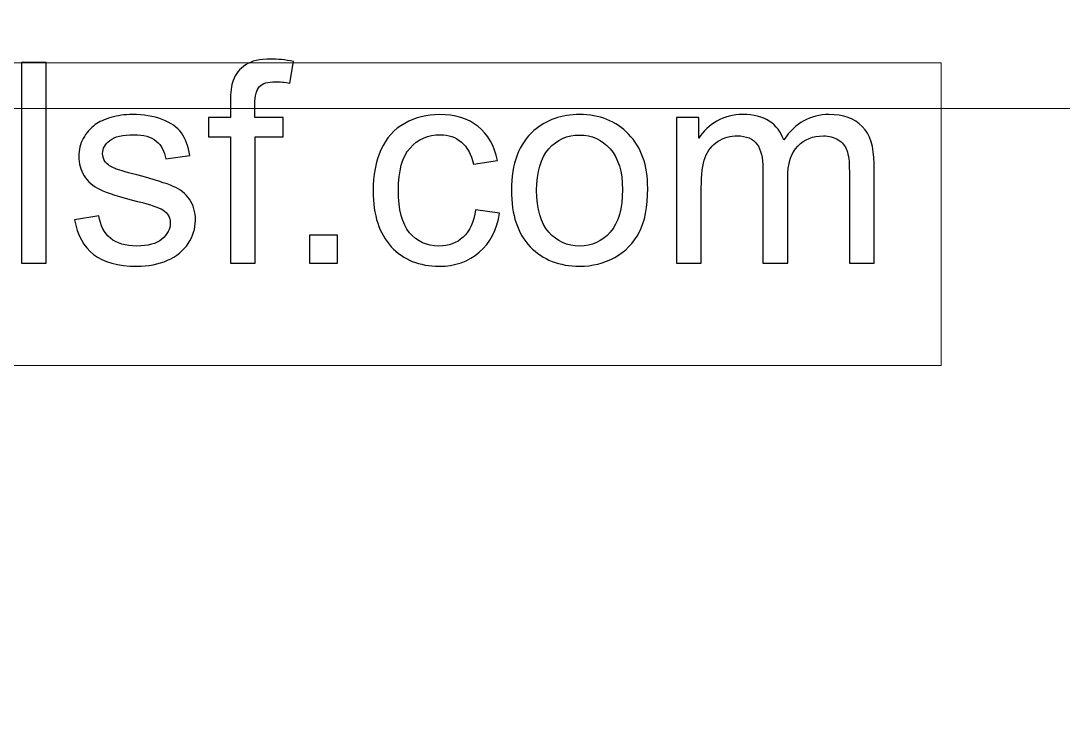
# Model space of a CAD drawing. Header units: centimetres. Extents: x -29.7 to 21.6, y -14.4 to 13.7.
# Drawn here: x -14.474 to -13.215, y -3.892 to -3.034 of the extents above; entities that cross this region are included whole.
import ezdxf

# ---------------------------------------------------------------- set-up
doc = ezdxf.new("R2010")
doc.units = ezdxf.units.CM
doc.header["$MEASUREMENT"] = 0
doc.layers.add('Layer 1', color=7, linetype='Continuous')

msp = doc.modelspace()

# ---------------------------------------------------------------- linework, layer by layer
at = {"layer": 'Layer 1', "color": 1, "lineweight": 9}
for points, knots in [([(-19.38621, -4.44965), (-19.38621, -4.44965), (-19.38621, -0.46166), (-19.38621, -0.46166), (-19.38621, -0.46166), (-19.38621, -0.46166), (-9.41625, -0.46166), (-9.41625, -0.46166), (-9.41625, -0.46166), (-9.41625, -0.46166), (-9.41625, -4.44965), (-9.41625, -4.44965)], [0, 0, 0, 0, 0.25, 0.25, 0.25, 0.25, 0.5, 0.5, 0.5, 0.5, 1, 1, 1, 1]), ([(-11.94547, -3.14012), (-11.94547, -3.14012), (-16.42111, -3.14012), (-16.42111, -3.14012), (-16.42111, -3.14012), (-16.42111, -3.14012), (-16.42111, -2.51611), (-16.42111, -2.51611), (-16.42111, -2.51611), (-16.42111, -2.51611), (-11.94547, -2.51611), (-11.94547, -2.51611), (-11.94547, -2.51611), (-11.94547, -2.51611), (-11.94547, -3.14012), (-11.94547, -3.14012)], [0, 0, 0, 0, 0.2, 0.2, 0.2, 0.2, 0.4, 0.4, 0.4, 0.4, 0.6, 0.6, 0.6, 0.6, 1, 1, 1, 1]), ([(-11.94547, -3.14012), (-11.94547, -3.14012), (-16.42111, -3.14012), (-16.42111, -3.14012), (-16.42111, -3.14012), (-16.42111, -3.14012), (-16.42111, -2.51611), (-16.42111, -2.51611), (-16.42111, -2.51611), (-16.42111, -2.51611), (-11.94547, -2.51611), (-11.94547, -2.51611), (-11.94547, -2.51611), (-11.94547, -2.51611), (-11.94547, -3.14012), (-11.94547, -3.14012)], [0, 0, 0, 0, 0.2, 0.2, 0.2, 0.2, 0.4, 0.4, 0.4, 0.4, 0.6, 0.6, 0.6, 0.6, 1, 1, 1, 1]), ([(-13.36212, -3.45088), (-13.36212, -3.45088), (-15.34359, -3.45088), (-15.34359, -3.45088), (-15.34359, -3.45088), (-15.34359, -3.45088), (-15.34359, -3.08514), (-15.34359, -3.08514), (-15.34359, -3.08514), (-15.34359, -3.08514), (-13.36212, -3.08514), (-13.36212, -3.08514), (-13.36212, -3.08514), (-13.36212, -3.08514), (-13.36212, -3.45088), (-13.36212, -3.45088)], [0, 0, 0, 0, 0.2, 0.2, 0.2, 0.2, 0.4, 0.4, 0.4, 0.4, 0.6, 0.6, 0.6, 0.6, 1, 1, 1, 1]), ([(-13.36212, -3.45088), (-13.36212, -3.45088), (-15.34359, -3.45088), (-15.34359, -3.45088), (-15.34359, -3.45088), (-15.34359, -3.45088), (-15.34359, -3.08514), (-15.34359, -3.08514), (-15.34359, -3.08514), (-15.34359, -3.08514), (-13.36212, -3.08514), (-13.36212, -3.08514), (-13.36212, -3.08514), (-13.36212, -3.08514), (-13.36212, -3.45088), (-13.36212, -3.45088)], [0, 0, 0, 0, 0.2, 0.2, 0.2, 0.2, 0.4, 0.4, 0.4, 0.4, 0.6, 0.6, 0.6, 0.6, 1, 1, 1, 1]), ([(-14.4736, -3.32715), (-14.4736, -3.32715), (-14.4736, -3.08444), (-14.4736, -3.08444), (-14.4736, -3.08444), (-14.4736, -3.08444), (-14.44377, -3.08444), (-14.44377, -3.08444), (-14.44377, -3.08444), (-14.44377, -3.08444), (-14.44377, -3.32715), (-14.44377, -3.32715), (-14.44377, -3.32715), (-14.44377, -3.32715), (-14.4736, -3.32715), (-14.4736, -3.32715)], [0, 0, 0, 0, 0.2, 0.2, 0.2, 0.2, 0.4, 0.4, 0.4, 0.4, 0.6, 0.6, 0.6, 0.6, 1, 1, 1, 1]), ([(-14.221, -3.32715), (-14.221, -3.32715), (-14.221, -3.17427), (-14.221, -3.17427), (-14.221, -3.17427), (-14.221, -3.17427), (-14.24744, -3.17427), (-14.24744, -3.17427), (-14.24744, -3.17427), (-14.24744, -3.17427), (-14.24744, -3.15122), (-14.24744, -3.15122), (-14.24744, -3.15122), (-14.24744, -3.15122), (-14.221, -3.15122), (-14.221, -3.15122), (-14.221, -3.15122), (-14.221, -3.15122), (-14.221, -3.13258), (-14.221, -3.13258), (-14.221, -3.13258), (-14.221, -3.12077), (-14.21998, -3.11201), (-14.21789, -3.1063), (-14.21789, -3.1063), (-14.21501, -3.09862), (-14.21004, -3.09235), (-14.20281, -3.08755), (-14.20281, -3.08755), (-14.19563, -3.08275), (-14.18552, -3.08037), (-14.17252, -3.08037), (-14.17252, -3.08037), (-14.16411, -3.08037), (-14.15484, -3.08139), (-14.14467, -3.08337), (-14.14467, -3.08337), (-14.14467, -3.08337), (-14.14913, -3.10947), (-14.14913, -3.10947), (-14.14913, -3.10947), (-14.15535, -3.10839), (-14.16117, -3.10783), (-14.16671, -3.10783), (-14.16671, -3.10783), (-14.17574, -3.10783), (-14.18213, -3.10975), (-14.18591, -3.11359), (-14.18591, -3.11359), (-14.18964, -3.11743), (-14.19151, -3.12461), (-14.19151, -3.13512), (-14.19151, -3.13512), (-14.19151, -3.13512), (-14.19151, -3.15122), (-14.19151, -3.15122), (-14.19151, -3.15122), (-14.19151, -3.15122), (-14.15727, -3.15122), (-14.15727, -3.15122), (-14.15727, -3.15122), (-14.15727, -3.15122), (-14.15727, -3.17427), (-14.15727, -3.17427), (-14.15727, -3.17427), (-14.15727, -3.17427), (-14.19117, -3.17427), (-14.19117, -3.17427), (-14.19117, -3.17427), (-14.19117, -3.17427), (-14.19117, -3.32715), (-14.19117, -3.32715), (-14.19117, -3.32715), (-14.19117, -3.32715), (-14.221, -3.32715), (-14.221, -3.32715)], [0, 0, 0, 0, 0.05, 0.05, 0.05, 0.05, 0.1, 0.1, 0.1, 0.1, 0.15, 0.15, 0.15, 0.15, 0.2, 0.2, 0.2, 0.2, 0.25, 0.25, 0.25, 0.25, 0.3, 0.3, 0.3, 0.3, 0.35, 0.35, 0.35, 0.35, 0.4, 0.4, 0.4, 0.4, 0.45, 0.45, 0.45, 0.45, 0.5, 0.5, 0.5, 0.5, 0.55, 0.55, 0.55, 0.55, 0.6, 0.6, 0.6, 0.6, 0.65, 0.65, 0.65, 0.65, 0.7, 0.7, 0.7, 0.7, 0.75, 0.75, 0.75, 0.75, 0.8, 0.8, 0.8, 0.8, 0.85, 0.85, 0.85, 0.85, 0.9, 0.9, 0.9, 0.9, 1, 1, 1, 1]), ([(-14.40947, -3.27461), (-14.40947, -3.27461), (-14.37998, -3.26986), (-14.37998, -3.26986), (-14.37998, -3.26986), (-14.37834, -3.28167), (-14.37371, -3.29071), (-14.36614, -3.29704), (-14.36614, -3.29704), (-14.35857, -3.30331), (-14.34795, -3.30647), (-14.33439, -3.30647), (-14.33439, -3.30647), (-14.32066, -3.30647), (-14.31049, -3.3037), (-14.30382, -3.29811), (-14.30382, -3.29811), (-14.29721, -3.29257), (-14.29388, -3.28602), (-14.29388, -3.27851), (-14.29388, -3.27851), (-14.29388, -3.27178), (-14.29687, -3.26647), (-14.30281, -3.26263), (-14.30281, -3.26263), (-14.30699, -3.25998), (-14.31716, -3.25664), (-14.33331, -3.25252), (-14.33331, -3.25252), (-14.35512, -3.24704), (-14.37021, -3.24229), (-14.37868, -3.23828), (-14.37868, -3.23828), (-14.3871, -3.23421), (-14.39348, -3.22868), (-14.39783, -3.22156), (-14.39783, -3.22156), (-14.40218, -3.2145), (-14.40439, -3.20664), (-14.40439, -3.19806), (-14.40439, -3.19806), (-14.40439, -3.1902), (-14.40258, -3.18297), (-14.39902, -3.1763), (-14.39902, -3.1763), (-14.3954, -3.16964), (-14.39055, -3.1641), (-14.38439, -3.15969), (-14.38439, -3.15969), (-14.37975, -3.1563), (-14.37343, -3.15342), (-14.36546, -3.15105), (-14.36546, -3.15105), (-14.35744, -3.14868), (-14.34891, -3.14749), (-14.33975, -3.14749), (-14.33975, -3.14749), (-14.32597, -3.14749), (-14.31388, -3.14947), (-14.30348, -3.15348), (-14.30348, -3.15348), (-14.29303, -3.15743), (-14.28535, -3.16286), (-14.28038, -3.16964), (-14.28038, -3.16964), (-14.27546, -3.17647), (-14.27202, -3.18557), (-14.27015, -3.19698), (-14.27015, -3.19698), (-14.27015, -3.19698), (-14.2993, -3.20105), (-14.2993, -3.20105), (-14.2993, -3.20105), (-14.3006, -3.1919), (-14.30444, -3.18472), (-14.31077, -3.17958), (-14.31077, -3.17958), (-14.3171, -3.17444), (-14.32603, -3.1719), (-14.33761, -3.1719), (-14.33761, -3.1719), (-14.35122, -3.1719), (-14.361, -3.17416), (-14.36682, -3.17868), (-14.36682, -3.17868), (-14.37264, -3.1832), (-14.37557, -3.18851), (-14.37557, -3.19455), (-14.37557, -3.19455), (-14.37557, -3.19839), (-14.37439, -3.2019), (-14.37196, -3.205), (-14.37196, -3.205), (-14.36953, -3.20817), (-14.36574, -3.21082), (-14.36055, -3.21291), (-14.36055, -3.21291), (-14.35755, -3.21404), (-14.34885, -3.21659), (-14.33427, -3.22054), (-14.33427, -3.22054), (-14.31326, -3.22613), (-14.29857, -3.23077), (-14.29021, -3.23433), (-14.29021, -3.23433), (-14.28185, -3.23789), (-14.27529, -3.24314), (-14.27055, -3.24992), (-14.27055, -3.24992), (-14.26574, -3.25676), (-14.26337, -3.26523), (-14.26337, -3.2754), (-14.26337, -3.2754), (-14.26337, -3.28529), (-14.26625, -3.29461), (-14.27207, -3.30336), (-14.27207, -3.30336), (-14.27789, -3.31212), (-14.28625, -3.3189), (-14.29716, -3.3237), (-14.29716, -3.3237), (-14.30812, -3.32851), (-14.32049, -3.33088), (-14.33427, -3.33088), (-14.33427, -3.33088), (-14.3571, -3.33088), (-14.37456, -3.32613), (-14.38653, -3.3167), (-14.38653, -3.3167), (-14.39851, -3.30721), (-14.40614, -3.2932), (-14.40947, -3.27461)], [0, 0, 0, 0, 0.0294118, 0.0294118, 0.0294118, 0.0294118, 0.0588235, 0.0588235, 0.0588235, 0.0588235, 0.0882353, 0.0882353, 0.0882353, 0.0882353, 0.1176471, 0.1176471, 0.1176471, 0.1176471, 0.1470588, 0.1470588, 0.1470588, 0.1470588, 0.1764706, 0.1764706, 0.1764706, 0.1764706, 0.2058824, 0.2058824, 0.2058824, 0.2058824, 0.2352941, 0.2352941, 0.2352941, 0.2352941, 0.2647059, 0.2647059, 0.2647059, 0.2647059, 0.2941176, 0.2941176, 0.2941176, 0.2941176, 0.3235294, 0.3235294, 0.3235294, 0.3235294, 0.3529412, 0.3529412, 0.3529412, 0.3529412, 0.3823529, 0.3823529, 0.3823529, 0.3823529, 0.4117647, 0.4117647, 0.4117647, 0.4117647, 0.4411765, 0.4411765, 0.4411765, 0.4411765, 0.4705882, 0.4705882, 0.4705882, 0.4705882, 0.5, 0.5, 0.5, 0.5, 0.5294118, 0.5294118, 0.5294118, 0.5294118, 0.5588235, 0.5588235, 0.5588235, 0.5588235, 0.5882353, 0.5882353, 0.5882353, 0.5882353, 0.6176471, 0.6176471, 0.6176471, 0.6176471, 0.6470588, 0.6470588, 0.6470588, 0.6470588, 0.6764706, 0.6764706, 0.6764706, 0.6764706, 0.7058824, 0.7058824, 0.7058824, 0.7058824, 0.7352941, 0.7352941, 0.7352941, 0.7352941, 0.7647059, 0.7647059, 0.7647059, 0.7647059, 0.7941176, 0.7941176, 0.7941176, 0.7941176, 0.8235294, 0.8235294, 0.8235294, 0.8235294, 0.8529412, 0.8529412, 0.8529412, 0.8529412, 0.8823529, 0.8823529, 0.8823529, 0.8823529, 0.9117647, 0.9117647, 0.9117647, 0.9117647, 0.9411765, 0.9411765, 0.9411765, 0.9411765, 1, 1, 1, 1]), ([(-13.92484, -3.26274), (-13.92484, -3.26274), (-13.89569, -3.26681), (-13.89569, -3.26681), (-13.89569, -3.26681), (-13.89891, -3.28687), (-13.90705, -3.30252), (-13.92021, -3.31387), (-13.92021, -3.31387), (-13.93337, -3.32523), (-13.94959, -3.33088), (-13.96874, -3.33088), (-13.96874, -3.33088), (-13.99275, -3.33088), (-14.01207, -3.32303), (-14.02665, -3.30732), (-14.02665, -3.30732), (-14.04128, -3.29161), (-14.04857, -3.26913), (-14.04857, -3.23986), (-14.04857, -3.23986), (-14.04857, -3.22088), (-14.04541, -3.20433), (-14.03914, -3.19009), (-14.03914, -3.19009), (-14.03286, -3.17591), (-14.02332, -3.16523), (-14.01044, -3.15817), (-14.01044, -3.15817), (-13.99761, -3.15105), (-13.98366, -3.14749), (-13.96852, -3.14749), (-13.96852, -3.14749), (-13.94948, -3.14749), (-13.93383, -3.15229), (-13.92174, -3.16195), (-13.92174, -3.16195), (-13.90959, -3.17161), (-13.90179, -3.18534), (-13.8984, -3.20308), (-13.8984, -3.20308), (-13.8984, -3.20308), (-13.92722, -3.20749), (-13.92722, -3.20749), (-13.92722, -3.20749), (-13.92998, -3.19568), (-13.93484, -3.18681), (-13.94191, -3.18082), (-13.94191, -3.18082), (-13.94891, -3.17489), (-13.95739, -3.1719), (-13.96733, -3.1719), (-13.96733, -3.1719), (-13.98236, -3.1719), (-13.99456, -3.17726), (-14.00399, -3.188), (-14.00399, -3.188), (-14.01337, -3.19879), (-14.01806, -3.21574), (-14.01806, -3.23902), (-14.01806, -3.23902), (-14.01806, -3.26263), (-14.01354, -3.27975), (-14.0045, -3.29043), (-14.0045, -3.29043), (-13.99541, -3.30111), (-13.9836, -3.30647), (-13.96908, -3.30647), (-13.96908, -3.30647), (-13.95733, -3.30647), (-13.94755, -3.30291), (-13.93976, -3.29574), (-13.93976, -3.29574), (-13.93191, -3.28862), (-13.92693, -3.2776), (-13.92484, -3.26274)], [0, 0, 0, 0, 0.05, 0.05, 0.05, 0.05, 0.1, 0.1, 0.1, 0.1, 0.15, 0.15, 0.15, 0.15, 0.2, 0.2, 0.2, 0.2, 0.25, 0.25, 0.25, 0.25, 0.3, 0.3, 0.3, 0.3, 0.35, 0.35, 0.35, 0.35, 0.4, 0.4, 0.4, 0.4, 0.45, 0.45, 0.45, 0.45, 0.5, 0.5, 0.5, 0.5, 0.55, 0.55, 0.55, 0.55, 0.6, 0.6, 0.6, 0.6, 0.65, 0.65, 0.65, 0.65, 0.7, 0.7, 0.7, 0.7, 0.75, 0.75, 0.75, 0.75, 0.8, 0.8, 0.8, 0.8, 0.85, 0.85, 0.85, 0.85, 0.9, 0.9, 0.9, 0.9, 1, 1, 1, 1]), ([(-13.88145, -3.23918), (-13.88145, -3.2067), (-13.87241, -3.18263), (-13.85428, -3.16698), (-13.85428, -3.16698), (-13.83919, -3.15399), (-13.82072, -3.14749), (-13.79897, -3.14749), (-13.79897, -3.14749), (-13.77484, -3.14749), (-13.75507, -3.1554), (-13.7397, -3.17122), (-13.7397, -3.17122), (-13.72439, -3.18698), (-13.71671, -3.20885), (-13.71671, -3.2367), (-13.71671, -3.2367), (-13.71671, -3.2593), (-13.7201, -3.27704), (-13.72688, -3.28998), (-13.72688, -3.28998), (-13.73366, -3.30291), (-13.74355, -3.31297), (-13.75654, -3.32014), (-13.75654, -3.32014), (-13.76948, -3.32732), (-13.78366, -3.33088), (-13.79897, -3.33088), (-13.79897, -3.33088), (-13.8236, -3.33088), (-13.84349, -3.32303), (-13.85869, -3.30726), (-13.85869, -3.30726), (-13.87388, -3.2915), (-13.88145, -3.26879), (-13.88145, -3.23918)], [0, 0, 0, 0, 0.1, 0.1, 0.1, 0.1, 0.2, 0.2, 0.2, 0.2, 0.3, 0.3, 0.3, 0.3, 0.4, 0.4, 0.4, 0.4, 0.5, 0.5, 0.5, 0.5, 0.6, 0.6, 0.6, 0.6, 0.7, 0.7, 0.7, 0.7, 0.8, 0.8, 0.8, 0.8, 1, 1, 1, 1]), ([(-13.68174, -3.32715), (-13.68174, -3.32715), (-13.68174, -3.15122), (-13.68174, -3.15122), (-13.68174, -3.15122), (-13.68174, -3.15122), (-13.65496, -3.15122), (-13.65496, -3.15122), (-13.65496, -3.15122), (-13.65496, -3.15122), (-13.65496, -3.17608), (-13.65496, -3.17608), (-13.65496, -3.17608), (-13.64948, -3.16749), (-13.64213, -3.16054), (-13.63298, -3.15534), (-13.63298, -3.15534), (-13.62383, -3.15009), (-13.61343, -3.14749), (-13.60174, -3.14749), (-13.60174, -3.14749), (-13.58874, -3.14749), (-13.57807, -3.1502), (-13.56976, -3.15557), (-13.56976, -3.15557), (-13.56146, -3.16099), (-13.55558, -3.16851), (-13.55219, -3.17822), (-13.55219, -3.17822), (-13.53818, -3.15772), (-13.52004, -3.14749), (-13.49767, -3.14749), (-13.49767, -3.14749), (-13.48016, -3.14749), (-13.46665, -3.15229), (-13.45728, -3.16195), (-13.45728, -3.16195), (-13.44784, -3.17161), (-13.4431, -3.18647), (-13.4431, -3.20653), (-13.4431, -3.20653), (-13.4431, -3.20653), (-13.4431, -3.32715), (-13.4431, -3.32715), (-13.4431, -3.32715), (-13.4431, -3.32715), (-13.47293, -3.32715), (-13.47293, -3.32715), (-13.47293, -3.32715), (-13.47293, -3.32715), (-13.47293, -3.21642), (-13.47293, -3.21642), (-13.47293, -3.21642), (-13.47293, -3.20455), (-13.47394, -3.19596), (-13.47586, -3.19071), (-13.47586, -3.19071), (-13.47778, -3.18546), (-13.48129, -3.18128), (-13.48643, -3.17806), (-13.48643, -3.17806), (-13.49151, -3.17483), (-13.4975, -3.17325), (-13.50434, -3.17325), (-13.50434, -3.17325), (-13.51677, -3.17325), (-13.52705, -3.17738), (-13.53524, -3.18557), (-13.53524, -3.18557), (-13.54343, -3.19382), (-13.5475, -3.20698), (-13.5475, -3.22506), (-13.5475, -3.22506), (-13.5475, -3.22506), (-13.5475, -3.32715), (-13.5475, -3.32715), (-13.5475, -3.32715), (-13.5475, -3.32715), (-13.57733, -3.32715), (-13.57733, -3.32715), (-13.57733, -3.32715), (-13.57733, -3.32715), (-13.57733, -3.21297), (-13.57733, -3.21297), (-13.57733, -3.21297), (-13.57733, -3.19975), (-13.57976, -3.18981), (-13.58462, -3.1832), (-13.58462, -3.1832), (-13.58948, -3.17659), (-13.59744, -3.17325), (-13.60846, -3.17325), (-13.60846, -3.17325), (-13.61682, -3.17325), (-13.62456, -3.17546), (-13.63168, -3.17986), (-13.63168, -3.17986), (-13.6388, -3.18427), (-13.64394, -3.19071), (-13.64716, -3.19924), (-13.64716, -3.19924), (-13.65033, -3.20772), (-13.65191, -3.21998), (-13.65191, -3.23596), (-13.65191, -3.23596), (-13.65191, -3.23596), (-13.65191, -3.32715), (-13.65191, -3.32715), (-13.65191, -3.32715), (-13.65191, -3.32715), (-13.68174, -3.32715), (-13.68174, -3.32715)], [0, 0, 0, 0, 0.0344828, 0.0344828, 0.0344828, 0.0344828, 0.0689655, 0.0689655, 0.0689655, 0.0689655, 0.1034483, 0.1034483, 0.1034483, 0.1034483, 0.137931, 0.137931, 0.137931, 0.137931, 0.1724138, 0.1724138, 0.1724138, 0.1724138, 0.2068966, 0.2068966, 0.2068966, 0.2068966, 0.2413793, 0.2413793, 0.2413793, 0.2413793, 0.2758621, 0.2758621, 0.2758621, 0.2758621, 0.3103448, 0.3103448, 0.3103448, 0.3103448, 0.3448276, 0.3448276, 0.3448276, 0.3448276, 0.3793103, 0.3793103, 0.3793103, 0.3793103, 0.4137931, 0.4137931, 0.4137931, 0.4137931, 0.4482759, 0.4482759, 0.4482759, 0.4482759, 0.4827586, 0.4827586, 0.4827586, 0.4827586, 0.5172414, 0.5172414, 0.5172414, 0.5172414, 0.5517241, 0.5517241, 0.5517241, 0.5517241, 0.5862069, 0.5862069, 0.5862069, 0.5862069, 0.6206897, 0.6206897, 0.6206897, 0.6206897, 0.6551724, 0.6551724, 0.6551724, 0.6551724, 0.6896552, 0.6896552, 0.6896552, 0.6896552, 0.7241379, 0.7241379, 0.7241379, 0.7241379, 0.7586207, 0.7586207, 0.7586207, 0.7586207, 0.7931034, 0.7931034, 0.7931034, 0.7931034, 0.8275862, 0.8275862, 0.8275862, 0.8275862, 0.862069, 0.862069, 0.862069, 0.862069, 0.8965517, 0.8965517, 0.8965517, 0.8965517, 0.9310345, 0.9310345, 0.9310345, 0.9310345, 1, 1, 1, 1]), ([(-13.85095, -3.23924), (-13.85095, -3.26173), (-13.84603, -3.27856), (-13.8362, -3.28969), (-13.8362, -3.28969), (-13.82631, -3.30088), (-13.81394, -3.30647), (-13.79897, -3.30647), (-13.79897, -3.30647), (-13.78417, -3.30647), (-13.77185, -3.30088), (-13.76196, -3.28964), (-13.76196, -3.28964), (-13.75213, -3.27839), (-13.74722, -3.26127), (-13.74722, -3.23828), (-13.74722, -3.23828), (-13.74722, -3.21659), (-13.75219, -3.20015), (-13.76208, -3.18902), (-13.76208, -3.18902), (-13.77196, -3.17783), (-13.78428, -3.17224), (-13.79897, -3.17224), (-13.79897, -3.17224), (-13.81394, -3.17224), (-13.82631, -3.17777), (-13.8362, -3.1889), (-13.8362, -3.1889), (-13.84603, -3.20003), (-13.85095, -3.21681), (-13.85095, -3.23924)], [0, 0, 0, 0, 0.1111111, 0.1111111, 0.1111111, 0.1111111, 0.2222222, 0.2222222, 0.2222222, 0.2222222, 0.3333333, 0.3333333, 0.3333333, 0.3333333, 0.4444444, 0.4444444, 0.4444444, 0.4444444, 0.5555556, 0.5555556, 0.5555556, 0.5555556, 0.6666667, 0.6666667, 0.6666667, 0.6666667, 0.7777778, 0.7777778, 0.7777778, 0.7777778, 1, 1, 1, 1]), ([(-14.12546, -3.32715), (-14.12546, -3.32715), (-14.12546, -3.29325), (-14.12546, -3.29325), (-14.12546, -3.29325), (-14.12546, -3.29325), (-14.09156, -3.29325), (-14.09156, -3.29325), (-14.09156, -3.29325), (-14.09156, -3.29325), (-14.09156, -3.32715), (-14.09156, -3.32715), (-14.09156, -3.32715), (-14.09156, -3.32715), (-14.12546, -3.32715), (-14.12546, -3.32715)], [0, 0, 0, 0, 0.2, 0.2, 0.2, 0.2, 0.4, 0.4, 0.4, 0.4, 0.6, 0.6, 0.6, 0.6, 1, 1, 1, 1])]:
    msp.add_open_spline(points, degree=3, knots=knots, dxfattribs=at)
at = {"layer": 'Layer 1', "color": 250}
for points, knots in [([(-14.4736, -3.32715), (-14.4736, -3.32715), (-14.4736, -3.08444), (-14.4736, -3.08444), (-14.4736, -3.08444), (-14.4736, -3.08444), (-14.44377, -3.08444), (-14.44377, -3.08444), (-14.44377, -3.08444), (-14.44377, -3.08444), (-14.44377, -3.32715), (-14.44377, -3.32715), (-14.44377, -3.32715), (-14.44377, -3.32715), (-14.4736, -3.32715), (-14.4736, -3.32715)], [0, 0, 0, 0, 0.2, 0.2, 0.2, 0.2, 0.4, 0.4, 0.4, 0.4, 0.6, 0.6, 0.6, 0.6, 1, 1, 1, 1]), ([(-14.221, -3.32715), (-14.221, -3.32715), (-14.221, -3.17427), (-14.221, -3.17427), (-14.221, -3.17427), (-14.221, -3.17427), (-14.24744, -3.17427), (-14.24744, -3.17427), (-14.24744, -3.17427), (-14.24744, -3.17427), (-14.24744, -3.15122), (-14.24744, -3.15122), (-14.24744, -3.15122), (-14.24744, -3.15122), (-14.221, -3.15122), (-14.221, -3.15122), (-14.221, -3.15122), (-14.221, -3.15122), (-14.221, -3.13258), (-14.221, -3.13258), (-14.221, -3.13258), (-14.221, -3.12077), (-14.21998, -3.11201), (-14.21789, -3.1063), (-14.21789, -3.1063), (-14.21501, -3.09862), (-14.21004, -3.09235), (-14.20281, -3.08755), (-14.20281, -3.08755), (-14.19563, -3.08275), (-14.18552, -3.08037), (-14.17252, -3.08037), (-14.17252, -3.08037), (-14.16411, -3.08037), (-14.15484, -3.08139), (-14.14467, -3.08337), (-14.14467, -3.08337), (-14.14467, -3.08337), (-14.14913, -3.10947), (-14.14913, -3.10947), (-14.14913, -3.10947), (-14.15535, -3.10839), (-14.16117, -3.10783), (-14.16671, -3.10783), (-14.16671, -3.10783), (-14.17574, -3.10783), (-14.18213, -3.10975), (-14.18591, -3.11359), (-14.18591, -3.11359), (-14.18964, -3.11743), (-14.19151, -3.12461), (-14.19151, -3.13512), (-14.19151, -3.13512), (-14.19151, -3.13512), (-14.19151, -3.15122), (-14.19151, -3.15122), (-14.19151, -3.15122), (-14.19151, -3.15122), (-14.15727, -3.15122), (-14.15727, -3.15122), (-14.15727, -3.15122), (-14.15727, -3.15122), (-14.15727, -3.17427), (-14.15727, -3.17427), (-14.15727, -3.17427), (-14.15727, -3.17427), (-14.19117, -3.17427), (-14.19117, -3.17427), (-14.19117, -3.17427), (-14.19117, -3.17427), (-14.19117, -3.32715), (-14.19117, -3.32715), (-14.19117, -3.32715), (-14.19117, -3.32715), (-14.221, -3.32715), (-14.221, -3.32715)], [0, 0, 0, 0, 0.05, 0.05, 0.05, 0.05, 0.1, 0.1, 0.1, 0.1, 0.15, 0.15, 0.15, 0.15, 0.2, 0.2, 0.2, 0.2, 0.25, 0.25, 0.25, 0.25, 0.3, 0.3, 0.3, 0.3, 0.35, 0.35, 0.35, 0.35, 0.4, 0.4, 0.4, 0.4, 0.45, 0.45, 0.45, 0.45, 0.5, 0.5, 0.5, 0.5, 0.55, 0.55, 0.55, 0.55, 0.6, 0.6, 0.6, 0.6, 0.65, 0.65, 0.65, 0.65, 0.7, 0.7, 0.7, 0.7, 0.75, 0.75, 0.75, 0.75, 0.8, 0.8, 0.8, 0.8, 0.85, 0.85, 0.85, 0.85, 0.9, 0.9, 0.9, 0.9, 1, 1, 1, 1]), ([(-14.40947, -3.27461), (-14.40947, -3.27461), (-14.37998, -3.26986), (-14.37998, -3.26986), (-14.37998, -3.26986), (-14.37834, -3.28167), (-14.37371, -3.29071), (-14.36614, -3.29704), (-14.36614, -3.29704), (-14.35857, -3.30331), (-14.34795, -3.30647), (-14.33439, -3.30647), (-14.33439, -3.30647), (-14.32066, -3.30647), (-14.31049, -3.3037), (-14.30382, -3.29811), (-14.30382, -3.29811), (-14.29721, -3.29257), (-14.29388, -3.28602), (-14.29388, -3.27851), (-14.29388, -3.27851), (-14.29388, -3.27178), (-14.29687, -3.26647), (-14.30281, -3.26263), (-14.30281, -3.26263), (-14.30699, -3.25998), (-14.31716, -3.25664), (-14.33331, -3.25252), (-14.33331, -3.25252), (-14.35512, -3.24704), (-14.37021, -3.24229), (-14.37868, -3.23828), (-14.37868, -3.23828), (-14.3871, -3.23421), (-14.39348, -3.22868), (-14.39783, -3.22156), (-14.39783, -3.22156), (-14.40218, -3.2145), (-14.40439, -3.20664), (-14.40439, -3.19806), (-14.40439, -3.19806), (-14.40439, -3.1902), (-14.40258, -3.18297), (-14.39902, -3.1763), (-14.39902, -3.1763), (-14.3954, -3.16964), (-14.39055, -3.1641), (-14.38439, -3.15969), (-14.38439, -3.15969), (-14.37975, -3.1563), (-14.37343, -3.15342), (-14.36546, -3.15105), (-14.36546, -3.15105), (-14.35744, -3.14868), (-14.34891, -3.14749), (-14.33975, -3.14749), (-14.33975, -3.14749), (-14.32597, -3.14749), (-14.31388, -3.14947), (-14.30348, -3.15348), (-14.30348, -3.15348), (-14.29303, -3.15743), (-14.28535, -3.16286), (-14.28038, -3.16964), (-14.28038, -3.16964), (-14.27546, -3.17647), (-14.27202, -3.18557), (-14.27015, -3.19698), (-14.27015, -3.19698), (-14.27015, -3.19698), (-14.2993, -3.20105), (-14.2993, -3.20105), (-14.2993, -3.20105), (-14.3006, -3.1919), (-14.30444, -3.18472), (-14.31077, -3.17958), (-14.31077, -3.17958), (-14.3171, -3.17444), (-14.32603, -3.1719), (-14.33761, -3.1719), (-14.33761, -3.1719), (-14.35122, -3.1719), (-14.361, -3.17416), (-14.36682, -3.17868), (-14.36682, -3.17868), (-14.37264, -3.1832), (-14.37557, -3.18851), (-14.37557, -3.19455), (-14.37557, -3.19455), (-14.37557, -3.19839), (-14.37439, -3.2019), (-14.37196, -3.205), (-14.37196, -3.205), (-14.36953, -3.20817), (-14.36574, -3.21082), (-14.36055, -3.21291), (-14.36055, -3.21291), (-14.35755, -3.21404), (-14.34885, -3.21659), (-14.33427, -3.22054), (-14.33427, -3.22054), (-14.31326, -3.22613), (-14.29857, -3.23077), (-14.29021, -3.23433), (-14.29021, -3.23433), (-14.28185, -3.23789), (-14.27529, -3.24314), (-14.27055, -3.24992), (-14.27055, -3.24992), (-14.26574, -3.25676), (-14.26337, -3.26523), (-14.26337, -3.2754), (-14.26337, -3.2754), (-14.26337, -3.28529), (-14.26625, -3.29461), (-14.27207, -3.30336), (-14.27207, -3.30336), (-14.27789, -3.31212), (-14.28625, -3.3189), (-14.29716, -3.3237), (-14.29716, -3.3237), (-14.30812, -3.32851), (-14.32049, -3.33088), (-14.33427, -3.33088), (-14.33427, -3.33088), (-14.3571, -3.33088), (-14.37456, -3.32613), (-14.38653, -3.3167), (-14.38653, -3.3167), (-14.39851, -3.30721), (-14.40614, -3.2932), (-14.40947, -3.27461)], [0, 0, 0, 0, 0.0294118, 0.0294118, 0.0294118, 0.0294118, 0.0588235, 0.0588235, 0.0588235, 0.0588235, 0.0882353, 0.0882353, 0.0882353, 0.0882353, 0.1176471, 0.1176471, 0.1176471, 0.1176471, 0.1470588, 0.1470588, 0.1470588, 0.1470588, 0.1764706, 0.1764706, 0.1764706, 0.1764706, 0.2058824, 0.2058824, 0.2058824, 0.2058824, 0.2352941, 0.2352941, 0.2352941, 0.2352941, 0.2647059, 0.2647059, 0.2647059, 0.2647059, 0.2941176, 0.2941176, 0.2941176, 0.2941176, 0.3235294, 0.3235294, 0.3235294, 0.3235294, 0.3529412, 0.3529412, 0.3529412, 0.3529412, 0.3823529, 0.3823529, 0.3823529, 0.3823529, 0.4117647, 0.4117647, 0.4117647, 0.4117647, 0.4411765, 0.4411765, 0.4411765, 0.4411765, 0.4705882, 0.4705882, 0.4705882, 0.4705882, 0.5, 0.5, 0.5, 0.5, 0.5294118, 0.5294118, 0.5294118, 0.5294118, 0.5588235, 0.5588235, 0.5588235, 0.5588235, 0.5882353, 0.5882353, 0.5882353, 0.5882353, 0.6176471, 0.6176471, 0.6176471, 0.6176471, 0.6470588, 0.6470588, 0.6470588, 0.6470588, 0.6764706, 0.6764706, 0.6764706, 0.6764706, 0.7058824, 0.7058824, 0.7058824, 0.7058824, 0.7352941, 0.7352941, 0.7352941, 0.7352941, 0.7647059, 0.7647059, 0.7647059, 0.7647059, 0.7941176, 0.7941176, 0.7941176, 0.7941176, 0.8235294, 0.8235294, 0.8235294, 0.8235294, 0.8529412, 0.8529412, 0.8529412, 0.8529412, 0.8823529, 0.8823529, 0.8823529, 0.8823529, 0.9117647, 0.9117647, 0.9117647, 0.9117647, 0.9411765, 0.9411765, 0.9411765, 0.9411765, 1, 1, 1, 1]), ([(-13.92484, -3.26274), (-13.92484, -3.26274), (-13.89569, -3.26681), (-13.89569, -3.26681), (-13.89569, -3.26681), (-13.89891, -3.28687), (-13.90705, -3.30252), (-13.92021, -3.31387), (-13.92021, -3.31387), (-13.93337, -3.32523), (-13.94959, -3.33088), (-13.96874, -3.33088), (-13.96874, -3.33088), (-13.99275, -3.33088), (-14.01207, -3.32303), (-14.02665, -3.30732), (-14.02665, -3.30732), (-14.04128, -3.29161), (-14.04857, -3.26913), (-14.04857, -3.23986), (-14.04857, -3.23986), (-14.04857, -3.22088), (-14.04541, -3.20433), (-14.03914, -3.19009), (-14.03914, -3.19009), (-14.03286, -3.17591), (-14.02332, -3.16523), (-14.01044, -3.15817), (-14.01044, -3.15817), (-13.99761, -3.15105), (-13.98366, -3.14749), (-13.96852, -3.14749), (-13.96852, -3.14749), (-13.94948, -3.14749), (-13.93383, -3.15229), (-13.92174, -3.16195), (-13.92174, -3.16195), (-13.90959, -3.17161), (-13.90179, -3.18534), (-13.8984, -3.20308), (-13.8984, -3.20308), (-13.8984, -3.20308), (-13.92722, -3.20749), (-13.92722, -3.20749), (-13.92722, -3.20749), (-13.92998, -3.19568), (-13.93484, -3.18681), (-13.94191, -3.18082), (-13.94191, -3.18082), (-13.94891, -3.17489), (-13.95739, -3.1719), (-13.96733, -3.1719), (-13.96733, -3.1719), (-13.98236, -3.1719), (-13.99456, -3.17726), (-14.00399, -3.188), (-14.00399, -3.188), (-14.01337, -3.19879), (-14.01806, -3.21574), (-14.01806, -3.23902), (-14.01806, -3.23902), (-14.01806, -3.26263), (-14.01354, -3.27975), (-14.0045, -3.29043), (-14.0045, -3.29043), (-13.99541, -3.30111), (-13.9836, -3.30647), (-13.96908, -3.30647), (-13.96908, -3.30647), (-13.95733, -3.30647), (-13.94755, -3.30291), (-13.93976, -3.29574), (-13.93976, -3.29574), (-13.93191, -3.28862), (-13.92693, -3.2776), (-13.92484, -3.26274)], [0, 0, 0, 0, 0.05, 0.05, 0.05, 0.05, 0.1, 0.1, 0.1, 0.1, 0.15, 0.15, 0.15, 0.15, 0.2, 0.2, 0.2, 0.2, 0.25, 0.25, 0.25, 0.25, 0.3, 0.3, 0.3, 0.3, 0.35, 0.35, 0.35, 0.35, 0.4, 0.4, 0.4, 0.4, 0.45, 0.45, 0.45, 0.45, 0.5, 0.5, 0.5, 0.5, 0.55, 0.55, 0.55, 0.55, 0.6, 0.6, 0.6, 0.6, 0.65, 0.65, 0.65, 0.65, 0.7, 0.7, 0.7, 0.7, 0.75, 0.75, 0.75, 0.75, 0.8, 0.8, 0.8, 0.8, 0.85, 0.85, 0.85, 0.85, 0.9, 0.9, 0.9, 0.9, 1, 1, 1, 1]), ([(-13.88145, -3.23918), (-13.88145, -3.2067), (-13.87241, -3.18263), (-13.85428, -3.16698), (-13.85428, -3.16698), (-13.83919, -3.15399), (-13.82072, -3.14749), (-13.79897, -3.14749), (-13.79897, -3.14749), (-13.77484, -3.14749), (-13.75507, -3.1554), (-13.7397, -3.17122), (-13.7397, -3.17122), (-13.72439, -3.18698), (-13.71671, -3.20885), (-13.71671, -3.2367), (-13.71671, -3.2367), (-13.71671, -3.2593), (-13.7201, -3.27704), (-13.72688, -3.28998), (-13.72688, -3.28998), (-13.73366, -3.30291), (-13.74355, -3.31297), (-13.75654, -3.32014), (-13.75654, -3.32014), (-13.76948, -3.32732), (-13.78366, -3.33088), (-13.79897, -3.33088), (-13.79897, -3.33088), (-13.8236, -3.33088), (-13.84349, -3.32303), (-13.85869, -3.30726), (-13.85869, -3.30726), (-13.87388, -3.2915), (-13.88145, -3.26879), (-13.88145, -3.23918)], [0, 0, 0, 0, 0.1, 0.1, 0.1, 0.1, 0.2, 0.2, 0.2, 0.2, 0.3, 0.3, 0.3, 0.3, 0.4, 0.4, 0.4, 0.4, 0.5, 0.5, 0.5, 0.5, 0.6, 0.6, 0.6, 0.6, 0.7, 0.7, 0.7, 0.7, 0.8, 0.8, 0.8, 0.8, 1, 1, 1, 1]), ([(-13.68174, -3.32715), (-13.68174, -3.32715), (-13.68174, -3.15122), (-13.68174, -3.15122), (-13.68174, -3.15122), (-13.68174, -3.15122), (-13.65496, -3.15122), (-13.65496, -3.15122), (-13.65496, -3.15122), (-13.65496, -3.15122), (-13.65496, -3.17608), (-13.65496, -3.17608), (-13.65496, -3.17608), (-13.64948, -3.16749), (-13.64213, -3.16054), (-13.63298, -3.15534), (-13.63298, -3.15534), (-13.62383, -3.15009), (-13.61343, -3.14749), (-13.60174, -3.14749), (-13.60174, -3.14749), (-13.58874, -3.14749), (-13.57807, -3.1502), (-13.56976, -3.15557), (-13.56976, -3.15557), (-13.56146, -3.16099), (-13.55558, -3.16851), (-13.55219, -3.17822), (-13.55219, -3.17822), (-13.53818, -3.15772), (-13.52004, -3.14749), (-13.49767, -3.14749), (-13.49767, -3.14749), (-13.48016, -3.14749), (-13.46665, -3.15229), (-13.45728, -3.16195), (-13.45728, -3.16195), (-13.44784, -3.17161), (-13.4431, -3.18647), (-13.4431, -3.20653), (-13.4431, -3.20653), (-13.4431, -3.20653), (-13.4431, -3.32715), (-13.4431, -3.32715), (-13.4431, -3.32715), (-13.4431, -3.32715), (-13.47293, -3.32715), (-13.47293, -3.32715), (-13.47293, -3.32715), (-13.47293, -3.32715), (-13.47293, -3.21642), (-13.47293, -3.21642), (-13.47293, -3.21642), (-13.47293, -3.20455), (-13.47394, -3.19596), (-13.47586, -3.19071), (-13.47586, -3.19071), (-13.47778, -3.18546), (-13.48129, -3.18128), (-13.48643, -3.17806), (-13.48643, -3.17806), (-13.49151, -3.17483), (-13.4975, -3.17325), (-13.50434, -3.17325), (-13.50434, -3.17325), (-13.51677, -3.17325), (-13.52705, -3.17738), (-13.53524, -3.18557), (-13.53524, -3.18557), (-13.54343, -3.19382), (-13.5475, -3.20698), (-13.5475, -3.22506), (-13.5475, -3.22506), (-13.5475, -3.22506), (-13.5475, -3.32715), (-13.5475, -3.32715), (-13.5475, -3.32715), (-13.5475, -3.32715), (-13.57733, -3.32715), (-13.57733, -3.32715), (-13.57733, -3.32715), (-13.57733, -3.32715), (-13.57733, -3.21297), (-13.57733, -3.21297), (-13.57733, -3.21297), (-13.57733, -3.19975), (-13.57976, -3.18981), (-13.58462, -3.1832), (-13.58462, -3.1832), (-13.58948, -3.17659), (-13.59744, -3.17325), (-13.60846, -3.17325), (-13.60846, -3.17325), (-13.61682, -3.17325), (-13.62456, -3.17546), (-13.63168, -3.17986), (-13.63168, -3.17986), (-13.6388, -3.18427), (-13.64394, -3.19071), (-13.64716, -3.19924), (-13.64716, -3.19924), (-13.65033, -3.20772), (-13.65191, -3.21998), (-13.65191, -3.23596), (-13.65191, -3.23596), (-13.65191, -3.23596), (-13.65191, -3.32715), (-13.65191, -3.32715), (-13.65191, -3.32715), (-13.65191, -3.32715), (-13.68174, -3.32715), (-13.68174, -3.32715)], [0, 0, 0, 0, 0.0344828, 0.0344828, 0.0344828, 0.0344828, 0.0689655, 0.0689655, 0.0689655, 0.0689655, 0.1034483, 0.1034483, 0.1034483, 0.1034483, 0.137931, 0.137931, 0.137931, 0.137931, 0.1724138, 0.1724138, 0.1724138, 0.1724138, 0.2068966, 0.2068966, 0.2068966, 0.2068966, 0.2413793, 0.2413793, 0.2413793, 0.2413793, 0.2758621, 0.2758621, 0.2758621, 0.2758621, 0.3103448, 0.3103448, 0.3103448, 0.3103448, 0.3448276, 0.3448276, 0.3448276, 0.3448276, 0.3793103, 0.3793103, 0.3793103, 0.3793103, 0.4137931, 0.4137931, 0.4137931, 0.4137931, 0.4482759, 0.4482759, 0.4482759, 0.4482759, 0.4827586, 0.4827586, 0.4827586, 0.4827586, 0.5172414, 0.5172414, 0.5172414, 0.5172414, 0.5517241, 0.5517241, 0.5517241, 0.5517241, 0.5862069, 0.5862069, 0.5862069, 0.5862069, 0.6206897, 0.6206897, 0.6206897, 0.6206897, 0.6551724, 0.6551724, 0.6551724, 0.6551724, 0.6896552, 0.6896552, 0.6896552, 0.6896552, 0.7241379, 0.7241379, 0.7241379, 0.7241379, 0.7586207, 0.7586207, 0.7586207, 0.7586207, 0.7931034, 0.7931034, 0.7931034, 0.7931034, 0.8275862, 0.8275862, 0.8275862, 0.8275862, 0.862069, 0.862069, 0.862069, 0.862069, 0.8965517, 0.8965517, 0.8965517, 0.8965517, 0.9310345, 0.9310345, 0.9310345, 0.9310345, 1, 1, 1, 1]), ([(-13.85095, -3.23924), (-13.85095, -3.26173), (-13.84603, -3.27856), (-13.8362, -3.28969), (-13.8362, -3.28969), (-13.82631, -3.30088), (-13.81394, -3.30647), (-13.79897, -3.30647), (-13.79897, -3.30647), (-13.78417, -3.30647), (-13.77185, -3.30088), (-13.76196, -3.28964), (-13.76196, -3.28964), (-13.75213, -3.27839), (-13.74722, -3.26127), (-13.74722, -3.23828), (-13.74722, -3.23828), (-13.74722, -3.21659), (-13.75219, -3.20015), (-13.76208, -3.18902), (-13.76208, -3.18902), (-13.77196, -3.17783), (-13.78428, -3.17224), (-13.79897, -3.17224), (-13.79897, -3.17224), (-13.81394, -3.17224), (-13.82631, -3.17777), (-13.8362, -3.1889), (-13.8362, -3.1889), (-13.84603, -3.20003), (-13.85095, -3.21681), (-13.85095, -3.23924)], [0, 0, 0, 0, 0.1111111, 0.1111111, 0.1111111, 0.1111111, 0.2222222, 0.2222222, 0.2222222, 0.2222222, 0.3333333, 0.3333333, 0.3333333, 0.3333333, 0.4444444, 0.4444444, 0.4444444, 0.4444444, 0.5555556, 0.5555556, 0.5555556, 0.5555556, 0.6666667, 0.6666667, 0.6666667, 0.6666667, 0.7777778, 0.7777778, 0.7777778, 0.7777778, 1, 1, 1, 1]), ([(-14.12546, -3.32715), (-14.12546, -3.32715), (-14.12546, -3.29325), (-14.12546, -3.29325), (-14.12546, -3.29325), (-14.12546, -3.29325), (-14.09156, -3.29325), (-14.09156, -3.29325), (-14.09156, -3.29325), (-14.09156, -3.29325), (-14.09156, -3.32715), (-14.09156, -3.32715), (-14.09156, -3.32715), (-14.09156, -3.32715), (-14.12546, -3.32715), (-14.12546, -3.32715)], [0, 0, 0, 0, 0.2, 0.2, 0.2, 0.2, 0.4, 0.4, 0.4, 0.4, 0.6, 0.6, 0.6, 0.6, 1, 1, 1, 1])]:
    msp.add_open_spline(points, degree=3, knots=knots, dxfattribs=at)

doc.saveas('drawing.dxf')
